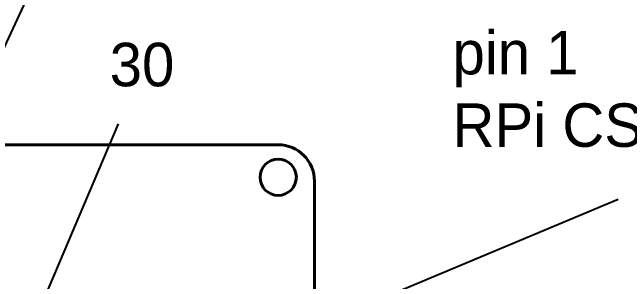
# Model space of a CAD drawing. Header units: millimetres. Extents: x 15 to 205, y 5 to 292.
# Drawn here: x 141.81 to 175.79, y 137.72 to 152.54 of the extents above; entities that cross this region are included whole.
import ezdxf

# ---------------------------------------------------------------- set-up
doc = ezdxf.new("R2010")
doc.units = ezdxf.units.MM
doc.layers.add('Annotations', color=7, linetype='Continuous')
doc.layers.add('Geometries', color=7, linetype='Continuous')
doc.dimstyles.new('ISO-25', dxfattribs={"dimtxt": 2.5, "dimasz": 2.5, "dimexe": 1.25, "dimexo": 0.625, "dimtad": 1, "dimtxsty": 'Standard', "dimcen": 2.5, "dimadec": 0, "dimazin": 0, "dimtfac": 1, "dimtmove": 0, "dimatfit": 3, "dimfxl": 1, "dimarcsym": 0})

msp = doc.modelspace()

# ---------------------------------------------------------------- linework, layer by layer
at = {"layer": 'Geometries', "linetype": 'Continuous', "lineweight": 40}
for p, q in [((60.443, 145.259), (156.443, 145.259)), ((158.443, 143.259), (158.443, 136.218))]:
    msp.add_line(p, q, dxfattribs=at)
msp.add_circle((156.443, 143.468), 1, dxfattribs=at)
msp.add_arc((156.443, 143.259), 2, 0, 90, dxfattribs=at)

# ---------------------------------------------------------------- texts
at = {"layer": 'Annotations', "linetype": 'Continuous', "lineweight": 15, "char_height": 1.79438, "width": 84.66672, "attachment_point": 4}
for s, insert in [('{\\fSF-Mono-Regular-Extended.ttf|b0|i0|c0|p0;\\H1.333333x;pin 1\\PRPi CSI1(Left) 22 pins}', (166.04, 147.971)), ('{\\fSF-Mono-Regular-Extended.ttf|b0|i0|c0|p0;\\H1.333333x;30}', (147.169, 149.655))]:
    msp.add_mtext(s, dxfattribs=dict(at, insert=insert))

# ---------------------------------------------------------------- leaders
at = {"layer": 'Annotations', "linetype": 'Continuous', "lineweight": 15}
for points in [[(132.496, 131.608), (152.649, 174.805)], [(142.613, 134.568), (147.65, 146.406)], [(155.323, 133.968), (175.159, 142.268)]]:
    msp.add_leader(points, dimstyle='ISO-25', dxfattribs=at)

doc.saveas('drawing.dxf')
